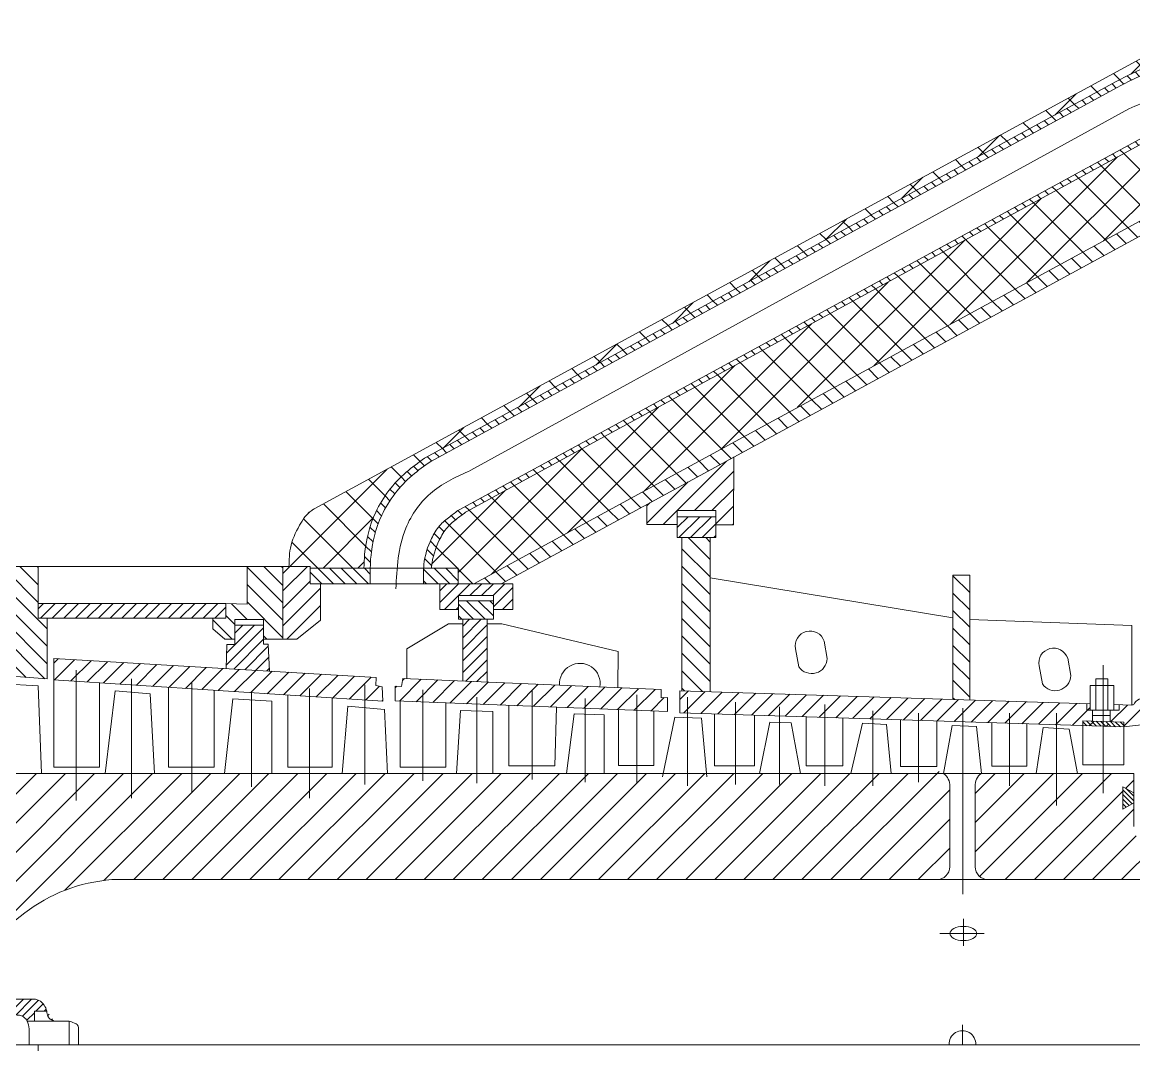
# Model space of a CAD drawing. Extents: x 0 to 420, y 0 to 297.
# Drawn here: x 117.9 to 168.8, y 192.8 to 239.6 of the extents above; entities that cross this region are included whole.
import ezdxf

# ---------------------------------------------------------------- set-up
doc = ezdxf.new("R2010")
doc.units = 0
doc.layers.get('0').update_dxf_attribs({"linetype": 'CONTINUOUS'})
pattern_1 = [(135, (-22278.84894, -14110.3131), (-0.399174438, -0.399174438), [])]
pattern_2 = [(135, (-22278.84894, -14110.3131), (-0.2661162917, -0.2661162917), [])]
pattern_3 = [(135, (-22278.849, -14110.3131), (-0.798348875, -0.798348875), []), (225, (-22278.849, -14110.3131), (0.798348875, -0.798348875), [])]
pattern_4 = [(45, (-22278.8489, -14110.3131), (-0.66529073, 0.66529073), [])]
pattern_5 = [(135, (-22278.84894, -14110.31309), (-0.1064465167, -0.1064465167), [])]
pattern_6 = [(45, (-22278.84894, -14110.3131), (-0.399174438, 0.399174438), [])]
pattern_7 = [(45, (-22278.84894, -14110.3131), (-0.2661162917, 0.2661162917), [])]

msp = doc.modelspace()

# ---------------------------------------------------------------- hatches: boundary and pattern name
at = {"lineweight": 0, "ltscale": 0.0007}
h = msp.add_hatch(dxfattribs=at)
h.set_pattern_fill('ANSI37', color=256, scale=0.355602, angle=90, style=0)
h.set_pattern_definition(pattern_3)
edge = h.paths.add_edge_path()
edge.add_line((172.392, 239.573), (172.235, 239.573))
edge.add_line((172.235, 239.573), (142.362, 223.308))
edge.add_line((142.362, 223.308), (143.166, 223.308))
edge.add_line((143.166, 223.308), (168.081, 236.874))
edge.add_spline(control_points=[(168.081, 236.874), (168.543, 237.118), (169.417, 237.58), (170.892, 237.997), (171.859, 238.287), (172.392, 238.389)], knot_values=[0, 0, 0, 0, 0.01319, 0.024918, 0.038682, 0.038682, 0.038682, 0.038682], degree=3, periodic=0)
edge.add_line((172.392, 238.389), (172.392, 239.573))
h = msp.add_hatch(dxfattribs=at)
h.set_pattern_fill('ANSI31', color=256, scale=0.118534, angle=90, style=0)
h.set_pattern_definition(pattern_2)
edge = h.paths.add_edge_path()
edge.add_line((178.104, 238.604), (174.625, 238.604))
edge.add_spline(control_points=[(174.625, 238.604), (174.592, 238.602), (174.559, 238.6), (174.526, 238.598)], knot_values=[0.056779, 0.056779, 0.056779, 0.056779, 0.057612, 0.057612, 0.057612, 0.057612], degree=3, periodic=0)
edge.add_spline(control_points=[(174.526, 238.598), (174.286, 238.585), (173.848, 238.56), (173.409, 238.525), (173.211, 238.505)], knot_values=[0.045659, 0.045659, 0.045659, 0.045659, 0.051741, 0.056779, 0.056779, 0.056779, 0.056779], degree=3, periodic=0)
edge.add_spline(control_points=[(173.211, 238.505), (173.154, 238.5), (173.097, 238.493), (173.041, 238.487)], knot_values=[0.044221, 0.044221, 0.044221, 0.044221, 0.045659, 0.045659, 0.045659, 0.045659], degree=3, periodic=0)
edge.add_spline(control_points=[(173.041, 238.487), (172.849, 238.465), (172.226, 238.376), (171.618, 238.211), (171.199, 238.09)], knot_values=[0.028296, 0.028296, 0.028296, 0.028296, 0.033188, 0.044221, 0.044221, 0.044221, 0.044221], degree=3, periodic=0)
edge.add_spline(control_points=[(171.199, 238.09), (171.07, 238.053), (170.496, 237.885), (169.417, 237.58), (168.543, 237.118), (168.081, 236.874)], knot_values=[0, 0, 0, 0, 0.003378, 0.015106, 0.028296, 0.028296, 0.028296, 0.028296], degree=3, periodic=0)
edge.add_line((168.081, 236.874), (162.897, 234.051))
edge.add_line((162.897, 234.051), (162.897, 233.755))
edge.add_line((162.897, 233.755), (168.086, 236.581))
edge.add_spline(control_points=[(168.086, 236.581), (168.549, 236.825), (169.422, 237.287), (170.922, 237.71), (172.345, 238.138), (173.636, 238.255), (174.357, 238.295), (174.63, 238.311)], knot_values=[0, 0, 0, 0, 0.01319, 0.024918, 0.039329, 0.050697, 0.057612, 0.057612, 0.057612, 0.057612], degree=3, periodic=0)
edge.add_line((174.63, 238.311), (178.104, 238.311))
edge.add_line((178.104, 238.311), (178.104, 238.604))
edge = h.paths.add_edge_path()
edge.add_line((178.104, 235.76), (173.283, 235.76))
edge.add_spline(control_points=[(173.283, 235.76), (173.2, 235.761), (172.923, 235.765), (172.306, 235.688), (171.57, 235.423), (171.022, 235.22), (170.794, 235.135)], knot_values=[0, 0, 0, 0, 0.00209, 0.007, 0.015629, 0.021799, 0.021799, 0.021799, 0.021799], degree=3, periodic=0)
edge.add_line((170.794, 235.135), (162.897, 230.836))
edge.add_line((162.897, 230.836), (162.897, 230.797))
edge.add_line((162.897, 230.797), (162.897, 230.567))
edge.add_line((162.897, 230.567), (170.935, 234.943))
edge.add_spline(control_points=[(170.935, 234.943), (171.163, 235.028), (171.711, 235.231), (172.447, 235.496), (173.047, 235.571), (173.307, 235.569), (173.372, 235.568)], knot_values=[0, 0, 0, 0, 0.00617, 0.014799, 0.019709, 0.021364, 0.021364, 0.021364, 0.021364], degree=3, periodic=0)
edge.add_spline(control_points=[(173.372, 235.568), (173.389, 235.568), (173.407, 235.568), (173.424, 235.568)], knot_values=[0.021364, 0.021364, 0.021364, 0.021364, 0.021799, 0.021799, 0.021799, 0.021799], degree=3, periodic=0)
edge.add_line((173.424, 235.568), (178.104, 235.568))
edge.add_line((178.104, 235.568), (178.104, 235.76))
h = msp.add_hatch(dxfattribs=at)
h.set_pattern_fill('ANSI37', color=256, scale=0.355602, style=0)
h.set_pattern_definition([(45, (-22278.849, -14110.3131), (-0.798348875, 0.798348875), []), (135, (-22278.849, -14110.3131), (-0.798348875, -0.798348875), [])])
edge = h.paths.add_edge_path()
edge.add_line((170.935, 234.943), (138.302, 217.175))
edge.add_spline(control_points=[(138.302, 217.175), (138.16, 217.072), (137.851, 216.848), (137.368, 216.455), (136.941, 215.708), (136.725, 215.053), (136.689, 214.611), (136.687, 214.579)], knot_values=[0.000641, 0.000641, 0.000641, 0.000641, 0.0051, 0.010327, 0.016196, 0.026596, 0.027423, 0.027423, 0.027423, 0.027423], degree=3, periodic=0)
edge.add_line((136.687, 214.579), (137.914, 214.579))
edge.add_line((137.914, 214.579), (137.914, 213.863))
edge.add_line((137.914, 213.863), (138.628, 213.863))
edge.add_line((138.628, 213.863), (173.562, 232.884))
edge.add_line((173.562, 232.884), (173.562, 234.895))
edge.add_line((173.562, 234.895), (173.372, 234.895))
edge.add_line((173.372, 234.895), (173.372, 235.568))
edge.add_spline(control_points=[(173.372, 235.568), (173.307, 235.569), (173.047, 235.571), (172.447, 235.496), (171.711, 235.231), (171.163, 235.028), (170.935, 234.943)], knot_values=[0, 0, 0, 0, 0.001654, 0.006565, 0.015194, 0.021364, 0.021364, 0.021364, 0.021364], degree=3, periodic=0)
h = msp.add_hatch(dxfattribs=at)
h.set_pattern_fill('ANSI31', color=256, scale=0.177801, angle=90, style=0)
h.set_pattern_definition(pattern_1)
h.paths.add_polyline_path([(138.628, 213.863), (139.877, 213.863), (178.505, 234.895), (177.256, 234.895)])
h = msp.add_hatch(dxfattribs=at)
h.set_pattern_fill('ANSI31', color=256, scale=0.118534, angle=90, style=0)
h.set_pattern_definition(pattern_2)
h.paths.add_polyline_path([(162.897, 233.755), (162.897, 234.051), (140.184, 221.685), (140.184, 221.389)])
h.paths.add_polyline_path([(162.897, 230.567), (162.897, 230.797), (162.897, 230.836), (140.184, 218.469), (140.184, 218.2)])
h = msp.add_hatch(dxfattribs=at)
h.set_pattern_fill('ANSI37', color=256, scale=0.355602, angle=90, style=0)
h.set_pattern_definition(pattern_3)
edge = h.paths.add_edge_path()
edge.add_spline(control_points=[(133.595, 214.579), (133.601, 214.79), (133.634, 215.666), (134.038, 217.296), (135.17, 218.758), (136.083, 219.405), (136.372, 219.609)], knot_values=[0, 0, 0, 0, 0.005341, 0.022201, 0.041567, 0.050516, 0.050516, 0.050516, 0.050516], degree=3, periodic=0)
edge.add_line((136.372, 219.609), (143.166, 223.308))
edge.add_line((143.166, 223.308), (142.362, 223.308))
edge.add_line((142.362, 223.308), (131.351, 217.313))
edge.add_spline(control_points=[(131.351, 217.313), (131.3, 217.285), (130.99, 217.117), (130.588, 216.471), (130.221, 215.708), (130.173, 215.048), (130.165, 214.768), (130.162, 214.659)], knot_values=[0, 0, 0, 0, 0.001444, 0.008884, 0.018369, 0.022731, 0.025475, 0.025475, 0.025475, 0.025475], degree=3, periodic=0)
edge.add_line((130.162, 214.659), (131.129, 214.659))
edge.add_line((131.129, 214.659), (131.129, 214.579))
edge.add_line((131.129, 214.579), (133.595, 214.579))
h = msp.add_hatch(dxfattribs=at)
h.set_pattern_fill('ANSI31', color=256, scale=0.118534, angle=90, style=0)
h.set_pattern_definition(pattern_2)
edge = h.paths.add_edge_path(flags=17)
edge.add_line((140.184, 218.2), (140.184, 218.469))
edge.add_line((140.184, 218.469), (137.948, 217.251))
edge.add_spline(control_points=[(137.948, 217.251), (137.805, 217.148), (137.496, 216.923), (137.014, 216.53), (136.587, 215.784), (136.362, 215.104), (136.331, 214.636), (136.327, 214.579)], knot_values=[0, 0, 0, 0, 0.004459, 0.009686, 0.015556, 0.025955, 0.027423, 0.027423, 0.027423, 0.027423], degree=3, periodic=0)
edge.add_line((136.327, 214.579), (136.687, 214.579))
edge.add_spline(control_points=[(136.687, 214.579), (136.689, 214.611), (136.725, 215.053), (136.941, 215.708), (137.368, 216.455), (137.851, 216.848), (138.16, 217.072), (138.302, 217.175)], knot_values=[0.000641, 0.000641, 0.000641, 0.000641, 0.001467, 0.011867, 0.017737, 0.022963, 0.027423, 0.027423, 0.027423, 0.027423], degree=3, periodic=0)
edge.add_line((138.302, 217.175), (140.184, 218.2))
edge = h.paths.add_edge_path()
edge.add_spline(control_points=[(133.886, 214.579), (133.891, 214.862), (133.94, 215.63), (134.317, 217.152), (135.449, 218.614), (136.363, 219.261), (136.651, 219.465)], knot_values=[0, 0, 0, 0, 0.002598, 0.019458, 0.038824, 0.047773, 0.047773, 0.047773, 0.047773], degree=3, periodic=0)
edge.add_line((136.651, 219.465), (140.184, 221.389))
edge.add_line((140.184, 221.389), (140.184, 221.685))
edge.add_line((140.184, 221.685), (136.372, 219.609))
edge.add_spline(control_points=[(136.372, 219.609), (136.083, 219.405), (135.17, 218.758), (134.038, 217.296), (133.634, 215.666), (133.601, 214.79), (133.595, 214.579)], knot_values=[0, 0, 0, 0, 0.008948, 0.028314, 0.045174, 0.050516, 0.050516, 0.050516, 0.050516], degree=3, periodic=0)
edge.add_line((133.595, 214.579), (133.886, 214.579))
h = msp.add_hatch(dxfattribs=at)
h.set_pattern_fill('ANSI31', color=256, scale=0.177801, style=0)
h.set_pattern_definition(pattern_6)
h.paths.add_polyline_path([(149.715, 217.214), (149.715, 216.566), (150.513, 216.566), (150.54, 219.669), (146.553, 217.498), (146.553, 216.585), (147.946, 216.585), (147.946, 217.214)])
h = msp.add_hatch(dxfattribs=at)
h.set_pattern_fill('ANSI31', color=256, scale=0.118534, style=0)
h.set_pattern_definition(pattern_7)
h.paths.add_polyline_path([(147.946, 216.931), (147.946, 215.977), (149.715, 215.977), (149.715, 216.931)])
h = msp.add_hatch(dxfattribs=at)
h.set_pattern_fill('ANSI31', color=256, scale=0.177801, angle=90, style=0)
h.set_pattern_definition(pattern_1)
h.paths.add_polyline_path([(148.156, 208.965), (149.45, 208.924), (149.45, 215.977), (148.156, 215.977)])
h = msp.add_hatch(dxfattribs=at)
h.set_pattern_fill('ANSI31', color=256, scale=0.177801, angle=90, style=0)
h.set_pattern_definition(pattern_1)
edge = h.paths.add_edge_path()
edge.add_line((116.568, 211.76), (116.568, 210.418))
edge.add_line((116.568, 210.418), (115.781, 210.418))
edge.add_line((115.781, 210.418), (115.781, 209.755))
edge.add_line((115.781, 209.755), (119.093, 209.509))
edge.add_line((119.093, 209.509), (119.093, 212.286))
edge.add_line((119.093, 212.286), (118.681, 212.292))
edge.add_line((118.681, 212.292), (118.681, 212.959))
edge.add_line((118.681, 212.959), (118.681, 214.659))
edge.add_line((118.681, 214.659), (117.197, 214.659))
edge.add_line((117.197, 214.659), (117.197, 212.981))
edge.add_spline(control_points=[(117.197, 212.981), (117.176, 212.831), (117.128, 212.489), (116.945, 212.021), (116.675, 211.834), (116.568, 211.76)], knot_values=[0, 0, 0, 0, 0.003839, 0.008785, 0.012027, 0.012027, 0.012027, 0.012027], degree=3, periodic=0)
h = msp.add_hatch(dxfattribs=at)
h.set_pattern_fill('ANSI31', color=256, scale=0.177801, angle=90, style=0)
h.set_pattern_definition(pattern_1)
h.paths.add_polyline_path([(128.242, 212.938), (127.272, 212.959), (127.272, 212.286), (126.669, 212.286), (126.669, 211.797), (127.229, 211.324), (127.682, 211.324), (127.682, 211.969), (127.682, 212.228), (128.996, 212.228), (128.996, 211.324), (129.879, 211.324), (129.879, 214.659), (128.242, 214.659)])
h = msp.add_hatch(dxfattribs=at)
h.set_pattern_fill('ANSI31', color=256, scale=0.177801, style=0)
h.set_pattern_definition(pattern_6)
h.paths.add_polyline_path([(131.602, 213.863), (131.129, 213.863), (131.129, 214.659), (129.879, 214.659), (129.879, 211.324), (130.525, 211.324), (131.602, 212.206)])
h = msp.add_hatch(dxfattribs=at)
h.set_pattern_fill('ANSI31', color=256, scale=0.118534, angle=90, style=0)
h.set_pattern_definition(pattern_2)
edge = h.paths.add_edge_path()
edge.add_line((131.129, 214.579), (131.129, 213.863))
edge.add_line((131.129, 213.863), (131.602, 213.863))
edge.add_line((131.602, 213.863), (133.879, 213.863))
edge.add_spline(control_points=[(133.879, 213.863), (133.881, 214.187), (133.883, 214.413), (133.886, 214.579)], knot_values=[0.047773, 0.047773, 0.047773, 0.047773, 0.049286, 0.049286, 0.049286, 0.049286], degree=3, periodic=0)
edge.add_line((133.886, 214.579), (131.129, 214.579))
h = msp.add_hatch(dxfattribs=at)
h.set_pattern_fill('ANSI31', color=256, scale=0.118534, angle=90, style=0)
h.set_pattern_definition(pattern_2)
h.paths.add_polyline_path([(136.327, 214.579), (136.327, 213.863), (137.914, 213.863), (137.914, 214.579)])
h = msp.add_hatch(dxfattribs=at)
h.set_pattern_fill('ANSI31', color=256, scale=0.118534, style=0)
h.set_pattern_definition(pattern_7)
h.paths.add_polyline_path([(137.069, 213.863), (137.069, 212.691), (137.919, 212.691), (137.919, 213.324), (139.528, 213.324), (139.528, 212.691), (140.415, 212.691), (140.415, 213.863)])
h = msp.add_hatch(dxfattribs=at)
h.set_pattern_fill('ANSI31', color=256, scale=0.177801, angle=90, style=0)
h.set_pattern_definition(pattern_1)
h.paths.add_polyline_path([(160.57, 208.568), (161.336, 208.543), (161.336, 214.252), (160.57, 214.252)])
h = msp.add_hatch(dxfattribs=at)
h.set_pattern_fill('ANSI31', color=256, scale=0.118534, style=0)
h.set_pattern_definition(pattern_7)
h.paths.add_polyline_path([(127.272, 212.286), (127.272, 212.959), (118.681, 212.959), (118.681, 212.292), (119.093, 212.286)])
h = msp.add_hatch(dxfattribs=at)
h.set_pattern_fill('ANSI31', color=256, scale=0.118534, angle=90, style=0)
h.set_pattern_definition(pattern_2)
h.paths.add_polyline_path([(139.528, 213.089), (137.919, 213.089), (137.919, 212.691), (137.919, 212.24), (139.528, 212.24)])
h = msp.add_hatch(dxfattribs=at)
h.set_pattern_fill('ANSI31', color=256, scale=0.118534, style=0)
h.set_pattern_definition(pattern_7)
h.paths.add_polyline_path([(127.682, 211.087), (127.315, 211.087), (127.281, 209.981), (129.271, 209.865), (129.203, 211.095), (128.996, 211.095), (128.996, 211.324), (128.996, 211.969), (127.682, 211.969)])
h = msp.add_hatch(dxfattribs=at)
h.set_pattern_fill('ANSI31', color=256, scale=0.118534, style=0)
h.set_pattern_definition(pattern_7)
h.paths.add_polyline_path([(139.232, 212.24), (138.117, 212.24), (138.117, 209.413), (139.232, 209.364)])
h = msp.add_hatch(dxfattribs=at)
h.set_pattern_fill('ANSI31', color=256, scale=0.177801, style=0)
h.set_pattern_definition(pattern_6)
h.paths.add_polyline_path([(119.388, 210.441), (119.388, 209.472), (134.455, 208.483), (134.433, 209.15), (134.132, 209.214), (134.153, 209.58)])
h = msp.add_hatch(dxfattribs=at)
h.set_pattern_fill('ANSI31', color=256, scale=0.177801, style=0)
h.set_pattern_definition(pattern_6)
h.paths.add_polyline_path([(135.373, 209.533), (135.319, 209.157), (135.02, 209.18), (135.02, 208.502), (147.498, 208.014), (147.498, 208.665), (147.199, 208.638), (147.199, 209.017)])
h = msp.add_hatch(dxfattribs=at)
h.set_pattern_fill('ANSI31', color=256, scale=0.177801, style=0)
h.set_pattern_definition(pattern_6)
edge = h.paths.add_edge_path()
edge.add_line((148.068, 207.96), (148.068, 208.968))
edge.add_line((166.846, 208.367), (148.068, 208.968))
edge.add_line((168.388, 207.309), (148.068, 207.96))
edge.add_line((166.692, 208.071), (166.692, 208.372))
edge.add_line((166.96, 208.071), (166.692, 208.071))
edge.add_line((166.96, 208.071), (166.96, 207.576))
h = msp.add_hatch(dxfattribs=at)
h.set_pattern_fill('ANSI31', color=256, scale=0.177801, style=0)
h.set_pattern_definition(pattern_6)
edge = h.paths.add_edge_path()
edge.add_line((168.175, 208.324), (168.175, 208.071))
edge.add_line((168.175, 208.071), (167.943, 208.071))
edge.add_line((167.943, 208.071), (167.764, 208.071))
edge.add_line((167.764, 208.071), (167.764, 207.553))
edge.add_line((167.764, 207.553), (168.39, 207.535))
edge.add_line((168.39, 207.535), (168.39, 207.31))
edge.add_spline(control_points=[(168.39, 207.31), (168.652, 207.34), (168.914, 207.37), (169.174, 207.402)], knot_values=[0.000017, 0.000017, 0.000017, 0.000017, 0.006204, 0.006204, 0.006204, 0.006204], degree=3, periodic=0)
edge.add_line((169.174, 207.402), (169.178, 207.902))
edge.add_line((169.178, 207.902), (169.776, 207.902))
edge.add_line((169.776, 207.902), (169.776, 208.4))
edge.add_line((169.776, 208.4), (169.482, 208.4))
edge.add_line((169.482, 208.4), (169.482, 208.625))
edge.add_spline(control_points=[(169.482, 208.625), (169.386, 208.629), (169.167, 208.639), (168.917, 208.51), (168.859, 208.324), (168.8, 208.319), (168.767, 208.316)], knot_values=[0, 0, 0, 0, 0.002424, 0.005583, 0.006164, 0.006927, 0.006927, 0.006927, 0.006927], degree=3, periodic=0)
edge.add_line((168.767, 208.316), (168.767, 208.305))
edge.add_line((168.767, 208.305), (168.175, 208.324))
h = msp.add_hatch(dxfattribs=at)
h.set_pattern_fill('ANSI31', color=256, scale=0.047414, angle=90, style=0)
h.set_pattern_definition(pattern_5)
h.paths.add_polyline_path([(166.513, 207.589), (166.513, 207.369), (167.448, 207.34), (167.448, 207.562)])
edge = h.paths.add_edge_path()
edge.add_spline(control_points=[(168.388, 207.309), (168.388, 207.31), (168.389, 207.31), (168.39, 207.31)], knot_values=[0, 0, 0, 0, 0.000017, 0.000017, 0.000017, 0.000017], degree=3, periodic=0)
edge.add_line((168.39, 207.31), (168.39, 207.535))
edge.add_line((168.39, 207.535), (167.448, 207.562))
edge.add_line((167.448, 207.562), (167.448, 207.34))
edge.add_line((167.448, 207.34), (168.388, 207.309))
h = msp.add_hatch(dxfattribs=at)
h.set_pattern_fill('ANSI31', color=256, scale=0.296335, style=0)
h.set_pattern_definition(pattern_4)
h.paths.add_polyline_path([(112.637, 205.18), (112.637, 197.464), (116.706, 197.464, -0.210212), (122.052, 200.319), (159.827, 200.319, 0.414214), (160.419, 200.912), (160.419, 204.691, 0.568379), (159.424, 205.18)])
h = msp.add_hatch(dxfattribs=at)
h.set_pattern_fill('ANSI31', color=256, scale=0.296335, style=0)
h.set_pattern_definition(pattern_4)
h.paths.add_polyline_path([(177.2, 200.319), (177.981, 201.672), (179.431, 201.672), (179.431, 202.554), (179.431, 203.165), (176.468, 203.165), (176.468, 202.944), (175.794, 201.811), (169.797, 201.811, -0.414214), (168.849, 202.759), (168.849, 203.829), (168.352, 203.546), (168.352, 204.573), (168.849, 204.289), (168.849, 205.18), (161.875, 205.18, 0.269005), (161.584, 204.587), (161.584, 200.912, 0.414214), (162.177, 200.319)])
h = msp.add_hatch(dxfattribs=at)
h.set_pattern_fill('ANSI31', color=256, scale=0.047414, angle=90, style=0)
h.set_pattern_definition(pattern_5)
h.paths.add_polyline_path([(168.849, 204.289), (168.352, 204.573), (168.352, 203.546), (168.849, 203.829)])
h = msp.add_hatch(dxfattribs=at)
h.set_pattern_fill('ANSI31', color=256, scale=0.082974, style=0)
h.set_pattern_definition([(45, (-22278.84894, -14110.3131), (-0.1862814042, 0.1862814042), [])])
edge = h.paths.add_edge_path()
edge.add_line((116.405, 194.843), (116.405, 195.154))
edge.add_line((116.405, 195.154), (115.917, 195.154))
edge.add_line((115.917, 195.154), (115.917, 194.117))
edge.add_line((115.917, 194.117), (117.717, 194.117))
edge.add_spline(control_points=[(117.717, 194.117), (117.783, 194.114), (117.895, 194.108), (118.056, 194.008), (118.138, 193.913), (118.173, 193.846)], knot_values=[0, 0, 0, 0, 0.001637, 0.002768, 0.004705, 0.004705, 0.004705, 0.004705], degree=3, periodic=0)
edge.add_line((118.173, 193.846), (118.502, 193.846))
edge.add_line((118.502, 193.846), (118.502, 194.302))
edge.add_line((118.502, 194.302), (119.063, 194.302))
edge.add_spline(control_points=[(119.413, 193.846), (119.349, 193.871), (119.233, 193.916), (119.094, 194.081), (119.078, 194.325), (118.963, 194.595), (118.76, 194.782), (118.606, 194.828), (118.553, 194.843)], knot_values=[0, 0, 0, 0, 0.001727, 0.003115, 0.005177, 0.007735, 0.010416, 0.011789, 0.011789, 0.011789, 0.011789], degree=3, periodic=0)
edge.add_line((118.553, 194.843), (116.405, 194.843))

# ---------------------------------------------------------------- linework, layer by layer
for p, q in [((131.351, 217.313), (172.235, 239.573)), ((136.372, 219.609), (168.081, 236.874)), ((136.651, 219.465), (168.086, 236.581)), ((138.492, 219.059), (168.63, 235.606)), ((137.948, 217.251), (170.794, 235.135)), ((138.302, 217.175), (170.935, 234.943)), ((138.628, 213.863), (177.256, 234.895)), ((139.877, 213.863), (178.505, 234.895)), ((150.513, 216.566), (150.54, 219.669)), ((146.553, 216.585), (146.553, 217.498)), ((149.715, 217.214), (147.946, 217.214)), ((147.946, 217.214), (147.946, 215.977)), ((147.946, 216.931), (149.715, 216.931)), ((149.715, 215.977), (149.715, 217.214)), ((147.946, 216.585), (146.553, 216.585)), ((149.715, 216.566), (150.513, 216.566)), ((147.946, 215.977), (149.715, 215.977)), ((148.156, 208.965), (148.156, 215.977)), ((149.45, 215.977), (149.45, 208.924)), ((118.681, 214.659), (117.197, 214.659)), ((118.681, 214.659), (131.129, 214.659)), ((118.681, 212.959), (118.681, 214.659)), ((128.242, 212.938), (128.242, 214.659)), ((129.879, 211.324), (129.879, 214.659)), ((131.129, 214.659), (131.129, 213.863)), ((131.129, 214.579), (137.914, 214.579)), ((136.327, 213.863), (136.327, 214.579)), ((137.914, 214.579), (137.914, 213.863)), ((131.129, 213.863), (131.602, 213.863)), ((131.602, 213.863), (140.415, 213.863)), ((131.602, 213.863), (131.602, 212.206)), ((137.069, 213.863), (137.069, 212.691)), ((140.415, 212.691), (140.415, 213.863)), ((149.45, 214.137), (160.57, 212.3)), ((160.57, 214.252), (160.57, 208.568)), ((160.57, 214.252), (161.336, 214.252)), ((161.336, 214.252), (161.336, 208.543)), ((137.919, 213.324), (139.528, 213.324)), ((137.919, 212.691), (137.919, 213.324)), ((139.528, 213.324), (139.528, 212.24)), ((118.681, 212.959), (118.681, 212.292)), ((127.272, 212.959), (118.681, 212.959)), ((127.272, 212.286), (127.272, 212.959)), ((127.272, 212.959), (128.242, 212.938)), ((137.919, 213.089), (139.528, 213.089)), ((118.681, 212.292), (119.093, 212.286)), ((119.093, 209.509), (119.093, 212.286)), ((119.093, 212.286), (127.272, 212.286)), ((126.669, 211.797), (126.669, 212.286)), ((137.069, 212.691), (137.919, 212.691)), ((137.919, 212.691), (137.919, 212.24)), ((139.528, 212.691), (140.415, 212.691)), ((126.669, 211.797), (127.229, 211.324)), ((128.996, 212.228), (127.682, 212.228)), ((127.682, 212.228), (127.682, 211.969)), ((127.682, 211.969), (128.996, 211.969)), ((127.682, 211.969), (127.682, 211.087)), ((128.996, 211.324), (128.996, 212.228)), ((131.602, 212.206), (130.525, 211.324)), ((135.56, 210.886), (137.463, 212.038)), ((137.463, 212.038), (138.117, 212.038)), ((137.919, 212.24), (139.528, 212.24)), ((138.117, 209.413), (138.117, 212.24)), ((139.232, 209.364), (139.232, 212.24)), ((139.232, 212.038), (139.905, 212.038)), ((139.905, 212.038), (145.234, 210.77)), ((161.336, 212.224), (168.767, 211.956)), ((168.767, 211.956), (168.767, 208.305)), ((127.229, 211.324), (127.682, 211.324)), ((128.996, 211.324), (128.996, 211.095)), ((129.879, 211.324), (128.996, 211.324)), ((130.525, 211.324), (129.879, 211.324)), ((127.315, 211.087), (127.281, 209.981)), ((127.682, 211.087), (127.315, 211.087)), ((128.996, 211.095), (129.203, 211.095)), ((129.203, 211.095), (129.271, 209.865)), ((135.56, 209.524), (135.56, 210.886)), ((145.234, 210.77), (145.219, 209.104)), ((153.359, 210.887), (153.51, 210.065)), ((154.67, 211.236), (154.811, 210.442)), ((119.388, 210.441), (119.388, 205.474)), ((119.388, 210.441), (134.153, 209.58)), ((165.823, 210.452), (165.964, 209.658)), ((115.781, 209.755), (119.093, 209.509)), ((120.412, 209.914), (120.412, 203.943)), ((164.512, 210.102), (164.663, 209.281)), ((167.448, 210.133), (167.448, 204.276)), ((117.036, 209.284), (118.671, 209.189)), ((134.455, 208.483), (119.379, 209.473)), ((121.49, 205.474), (121.49, 209.334)), ((122.949, 209.519), (122.949, 204.056)), ((125.712, 209.35), (125.712, 204.338)), ((133.638, 204.676), (133.638, 209.238)), ((134.153, 209.58), (134.132, 209.214)), ((134.132, 209.214), (134.433, 209.15)), ((135.319, 209.157), (135.373, 209.533)), ((135.373, 209.533), (147.199, 209.017)), ((166.846, 209.214), (166.846, 208.071)), ((166.846, 209.214), (167.943, 209.214)), ((167.11, 209.517), (167.664, 209.517)), ((167.11, 209.517), (167.11, 208.071)), ((167.664, 209.517), (167.664, 208.071)), ((167.943, 209.214), (167.943, 208.071)), ((118.671, 209.189), (118.823, 205.18)), ((121.739, 205.18), (122.196, 208.961)), ((122.196, 208.961), (123.812, 208.828)), ((123.812, 208.828), (124.004, 205.18)), ((124.651, 209.127), (124.651, 205.467)), ((126.74, 205.467), (126.74, 208.989)), ((128.451, 208.9), (128.451, 204.563)), ((130.108, 208.768), (130.108, 205.467)), ((131.101, 209.069), (131.101, 204.056)), ((134.433, 209.15), (134.455, 208.483)), ((135.02, 209.18), (135.319, 209.157)), ((135.02, 208.502), (135.02, 209.18)), ((136.288, 204.844), (136.288, 209.012)), ((141.306, 204.901), (141.306, 209.012)), ((146.098, 204.732), (146.098, 208.787)), ((147.199, 209.017), (147.199, 208.638)), ((166.846, 208.367), (148.068, 208.968)), ((148.068, 207.96), (148.068, 208.968)), ((127.209, 205.18), (127.585, 208.6)), ((127.585, 208.6), (129.372, 208.486)), ((129.372, 208.486), (129.372, 205.18)), ((132.134, 205.467), (132.134, 208.635)), ((132.604, 205.18), (132.862, 208.258)), ((132.862, 208.258), (134.535, 208.107)), ((147.498, 208.014), (135.02, 208.502)), ((135.259, 208.493), (135.259, 205.467)), ((137.349, 205.467), (137.349, 208.411)), ((138.769, 204.732), (138.769, 208.675)), ((140.23, 208.299), (140.23, 205.524)), ((142.34, 205.524), (142.406, 208.213)), ((143.73, 204.788), (143.73, 208.618)), ((147.199, 208.638), (147.498, 208.665)), ((147.498, 208.665), (147.498, 208.014)), ((148.409, 204.619), (148.409, 208.675)), ((150.608, 204.676), (150.608, 208.449)), ((152.621, 204.676), (152.621, 208.224)), ((154.707, 204.619), (154.707, 208.337)), ((166.692, 208.071), (166.692, 208.372)), ((168.767, 208.305), (167.943, 208.332)), ((168.175, 208.071), (168.175, 208.324)), ((134.535, 208.107), (134.675, 205.18)), ((137.838, 205.18), (138.014, 208.069)), ((138.014, 208.069), (139.497, 208.012)), ((139.497, 208.012), (139.497, 205.18)), ((142.868, 205.18), (143.215, 207.917)), ((143.215, 207.917), (144.603, 207.86)), ((144.603, 207.86), (144.603, 205.18)), ((145.257, 208.102), (145.257, 205.543)), ((146.869, 205.543), (146.869, 208.039)), ((147.261, 205.028), (147.825, 207.756)), ((147.825, 207.756), (149.052, 207.712)), ((168.388, 207.309), (148.068, 207.96)), ((149.052, 207.712), (149.295, 205.028)), ((149.649, 207.909), (149.649, 205.525)), ((151.484, 205.525), (151.484, 207.851)), ((153.839, 207.775), (153.839, 205.536)), ((155.529, 205.536), (155.529, 207.721)), ((156.905, 204.619), (156.905, 208.055)), ((158.991, 204.788), (158.991, 207.942)), ((161.021, 199.651), (161.021, 208.168)), ((163.163, 207.937), (163.163, 204.614)), ((165.306, 207.937), (165.306, 203.713)), ((166.96, 208.071), (166.692, 208.071)), ((166.96, 208.071), (167.943, 208.071)), ((166.96, 208.071), (166.96, 207.576)), ((166.96, 207.835), (167.764, 207.835)), ((167.764, 207.553), (167.764, 208.071)), ((167.943, 208.071), (168.175, 208.071)), ((151.709, 205.18), (152.176, 207.524)), ((152.176, 207.524), (153.16, 207.502)), ((153.16, 207.502), (153.59, 205.18)), ((155.886, 205.18), (156.425, 207.48)), ((156.425, 207.48), (157.53, 207.425)), ((157.53, 207.425), (157.746, 205.18)), ((158.166, 207.637), (158.166, 205.492)), ((159.835, 205.492), (159.835, 207.583)), ((160.128, 205.18), (160.537, 207.37)), ((160.537, 207.37), (161.643, 207.325)), ((161.643, 207.325), (161.875, 205.18)), ((162.351, 207.503), (162.351, 205.514)), ((163.954, 205.514), (163.954, 207.451)), ((164.378, 205.18), (164.699, 207.281)), ((164.699, 207.281), (165.893, 207.215)), ((165.893, 207.215), (166.269, 205.18)), ((166.513, 207.589), (166.513, 205.571)), ((168.39, 207.535), (166.513, 207.589)), ((168.39, 205.571), (168.39, 207.535)), ((111.264, 205.18), (168.849, 205.18)), ((119.388, 205.474), (121.49, 205.474)), ((124.651, 205.467), (126.74, 205.467)), ((130.108, 205.467), (132.134, 205.467)), ((135.259, 205.467), (137.349, 205.467)), ((140.23, 205.524), (142.34, 205.524)), ((145.257, 205.543), (146.869, 205.543)), ((149.649, 205.525), (151.484, 205.525)), ((153.839, 205.536), (155.529, 205.536)), ((158.166, 205.492), (159.835, 205.492)), ((162.177, 205.18), (164.378, 205.18)), ((162.351, 205.514), (163.954, 205.514)), ((166.513, 205.571), (168.39, 205.571)), ((168.849, 205.18), (168.849, 202.759)), ((160.419, 204.587), (160.419, 200.912)), ((161.584, 204.587), (161.584, 200.912)), ((168.352, 204.573), (168.849, 204.289)), ((168.352, 203.546), (168.352, 204.573)), ((168.352, 203.546), (168.849, 203.829)), ((159.827, 200.319), (122.052, 200.319)), ((159.827, 200.319), (162.177, 200.319)), ((177.2, 200.319), (162.177, 200.319)), ((161.044, 198.52), (161.044, 197.288)), ((159.968, 197.854), (161.997, 197.854)), ((116.405, 194.843), (118.553, 194.843)), ((118.502, 194.302), (119.067, 194.302)), ((118.502, 193.846), (118.502, 194.302)), ((118.502, 193.846), (118.173, 193.846)), ((118.265, 193.171), (118.265, 193.481)), ((118.502, 193.846), (120.089, 193.846)), ((120.089, 193.846), (120.089, 192.759)), ((120.526, 193.435), (120.526, 192.759)), ((161.003, 192.791), (161.003, 193.669)), ((118.265, 193.171), (118.265, 192.759)), ((108.426, 192.759), (235.158, 192.759)), ((118.681, 192.759), (118.681, 170.756))]:
    msp.add_line(p, q, dxfattribs=at)
at = {"lineweight": 0}
msp.add_line((21.495, 192.759), (153.064, 192.759), dxfattribs=at)
at = {"lineweight": 0, "ltscale": 0.0007}
for centre, radius, start, end in [((154.025, 211.023), 0.679, 18.3228, 191.5629), ((165.178, 210.238), 0.679, 18.3228, 191.5629), ((154.099, 210.465), 0.712, 214.1521, 358.1435), ((143.485, 209.291), 0.932, 350.5994, 184.4126), ((165.252, 209.681), 0.712, 214.1521, 358.1435), ((159.776, 204.639), 0.645, 355.3794, 56.9274), ((162.241, 204.633), 0.658, 123.7338, 183.9594), ((159.827, 200.912), 0.593, 270, 0), ((162.177, 200.912), 0.593, 180, 270), ((122.625, 192.814), 7.527, 94.3653, 160.3412), ((161.003, 192.791), 0.612, 357.0482, 182.9518)]:
    msp.add_arc(centre, radius, start, end, dxfattribs=at)
msp.add_ellipse((161.044, 197.854), major_axis=(-0.613, 0), ratio=0.53282, dxfattribs=at)
for points, knots in [([(168.081, 236.874), (168.543, 237.118), (169.417, 237.58), (170.916, 238.004), (172.339, 238.431), (173.631, 238.549), (174.352, 238.589), (174.625, 238.604)], [0, 0, 0, 0, 1.563507, 2.953631, 4.661798, 6.009371, 6.828973, 6.828973, 6.828973, 6.828973]), ([(168.086, 236.581), (168.549, 236.825), (169.422, 237.287), (170.922, 237.71), (172.345, 238.138), (173.636, 238.255), (174.357, 238.295), (174.63, 238.311)], [0, 0, 0, 0, 1.563507, 2.953631, 4.661798, 6.009371, 6.828973, 6.828973, 6.828973, 6.828973]), ([(168.63, 235.606), (169.325, 235.921), (170.768, 236.574), (172.838, 237.024), (174.17, 237.041), (174.681, 237.048)], [0, 0, 0, 0, 2.288434, 4.74556, 6.279006, 6.279006, 6.279006, 6.279006]), ([(136.372, 219.609), (136.083, 219.405), (135.17, 218.758), (134.038, 217.296), (133.634, 215.666), (133.601, 214.79), (133.595, 214.579)], [0, 0, 0, 0, 0.00894843, 0.02831427, 0.04517431, 0.05051556, 0.05051556, 0.05051556, 0.05051556]), ([(136.651, 219.465), (136.363, 219.261), (135.449, 218.614), (134.317, 217.152), (133.925, 215.57), (133.884, 214.741), (133.879, 213.854)], [0, 0, 0, 0, 0.00894843, 0.02831427, 0.04517431, 0.04930025, 0.04930025, 0.04930025, 0.04930025]), ([(135.058, 213.628), (135.106, 214.582), (135.188, 216.239), (136.615, 218.217), (137.873, 218.781), (138.492, 219.059)], [0, 0, 0, 0, 2.812807, 4.887966, 6.900235, 6.900235, 6.900235, 6.900235]), ([(131.351, 217.313), (131.3, 217.285), (130.99, 217.117), (130.588, 216.471), (130.221, 215.708), (130.173, 215.048), (130.165, 214.768), (130.162, 214.659)], [0, 0, 0, 0, 0.00144398, 0.00888387, 0.01836852, 0.02273052, 0.02547543, 0.02547543, 0.02547543, 0.02547543]), ([(136.327, 214.579), (136.331, 214.636), (136.362, 215.104), (136.587, 215.784), (137.014, 216.53), (137.496, 216.923), (137.805, 217.148), (137.948, 217.251)], [0, 0, 0, 0, 0.173909, 1.406659, 2.102389, 2.72192, 3.250514, 3.250514, 3.250514, 3.250514]), ([(136.687, 214.579), (136.689, 214.611), (136.725, 215.053), (136.941, 215.708), (137.368, 216.455), (137.851, 216.848), (138.16, 217.072), (138.302, 217.175)], [0.00064099, 0.00064099, 0.00064099, 0.00064099, 0.00146717, 0.01186714, 0.01773659, 0.02296321, 0.02742264, 0.02742264, 0.02742264, 0.02742264]), ([(168.388, 207.309), (170.548, 207.559), (173.79, 207.933), (175.835, 211.391), (176.173, 213.136), (176.14, 213.873)], [0, 0, 0, 0, 0.05103289, 0.07662037, 0.09529996, 0.09529996, 0.09529996, 0.09529996]), ([(168.767, 208.316), (168.8, 208.319), (168.859, 208.324), (168.917, 208.51), (169.167, 208.639), (169.386, 208.629), (169.482, 208.625)], [0, 0, 0, 0, 0.090417, 0.1593461, 0.5338182, 0.8211133, 0.8211133, 0.8211133, 0.8211133]), ([(118.553, 194.843), (118.606, 194.828), (118.76, 194.782), (118.963, 194.595), (119.078, 194.325), (119.094, 194.081), (119.233, 193.916), (119.349, 193.871), (119.413, 193.846)], [0, 0, 0, 0, 0.162794, 0.480538, 0.783803, 1.028195, 1.192739, 1.397409, 1.397409, 1.397409, 1.397409]), ([(117.717, 194.117), (117.783, 194.114), (117.895, 194.108), (118.056, 194.008), (118.222, 193.814), (118.248, 193.609), (118.265, 193.481)], [0, 0, 0, 0, 0.1940896, 0.3280506, 0.5577388, 0.9335193, 0.9335193, 0.9335193, 0.9335193]), ([(120.089, 193.846), (120.169, 193.817), (120.303, 193.768), (120.526, 193.667), (120.526, 193.518), (120.526, 193.435)], [0, 0, 0, 0, 0.2605615, 0.4405253, 0.6650684, 0.6650684, 0.6650684, 0.6650684])]:
    msp.add_open_spline(points, degree=3, knots=knots, dxfattribs=at)

doc.saveas('drawing.dxf')
